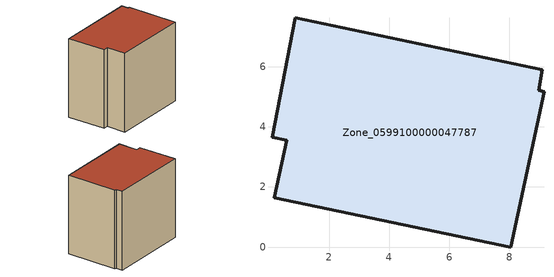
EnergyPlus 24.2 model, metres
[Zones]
Zone_0599100000047787
 floor ground (C_G): 9.15,5.17 8.04,0 0.18,1.64 0.59,3.55 0.1,3.66 0.88,7.62 9.1,5.9 8.97,5.22 z0
 wall outside (C_F): 0.18,1.64 8.04,0 9.15,5.17 8.97,5.22 9.1,5.9 0.88,7.62 0.1,3.66 0.59,3.55 0.18,1.64 z0:8.1
 roof outside (C_R): 8.04,0 9.15,5.17 8.97,5.22 9.1,5.9 0.88,7.62 0.1,3.66 0.59,3.55 0.18,1.64 z8.1
[BUILDING]
Pand.0599100000047787: North Axis=0; Terrain=City; Loads Convergence Tolerance Value=0.04; Temperature Convergence Tolerance Value=0.4; Solar Distribution=FullExterior; Maximum Number of Warmup Days=25; Minimum Number of Warmup Days=1
[Site:Location]
Rotterdam.The.Hague.AP_ZH_NLD Design_Conditions: Latitude=51.96; Longitude=4.45; Time Zone=1; Elevation=-4.5
[SITE:GROUNDTEMPERATURE:BUILDINGSURFACE]
18, 18, 18, 18, 18, 18, 18, 18, 18, 18, 18, 18
[MATERIAL] Thermal Absorptance=0.9; Solar Absorptance=0.7; Visible Absorptance=0.7
Name | Roughness | Thickness | Conductivity | Density | Specific Heat
G.TI.1975-1991 | MediumSmooth | 0.15 | 0.288461 | 540 | 1210
F.TI.1975-1991 | Rough | 0.3 | 0.230769 | 1920 | 840
R.TI.1975-1991 | MediumRough | 0.2 | 0.153846 | 1500 | 1000
[CONSTRUCTION]
C_G: G.TI.1975-1991
C_F: F.TI.1975-1991
C_R: R.TI.1975-1991
[ZONE]
Zone_0599100000047787: Type=1; Multiplier=1; Ceiling Height=Autocalculate; Volume=Autocalculate; Floor Area=autocalculate; Part of Total Floor Area=Yes
[ZONEINFILTRATION:DESIGNFLOWRATE]
Infil_Zone_0599100000047787: Zone or ZoneList or Space or SpaceList=Zone_0599100000047787; Schedule=AlwaysOn; Design Flow Rate Calculation Method=Flow/Area; Flow Rate per Floor Area=0.003; Constant Term Coefficient=1; Temperature Term Coefficient=0; Velocity Term Coefficient=0; Velocity Squared Term Coefficient=0
[HVACTEMPLATE:ZONE:IDEALLOADSAIRSYSTEM]
Zone_0599100000047787: Maximum Heating Supply Air Temperature=50; Minimum Cooling Supply Air Temperature=13; Maximum Heating Supply Air Humidity Ratio=0.0156; Minimum Cooling Supply Air Humidity Ratio=0.0077; Heating Limit=NoLimit; Cooling Limit=NoLimit; Dehumidification Control Type=ConstantSensibleHeatRatio; Cooling Sensible Heat Ratio=0.7; Dehumidification Setpoint=60; Humidification Control Type=None; Humidification Setpoint=30; Outdoor Air Method=None; Outdoor Air Flow Rate per Person=0.00944; Outdoor Air Flow Rate per Zone Floor Area=0; Outdoor Air Flow Rate per Zone=0; Demand Controlled Ventilation Type=None; Outdoor Air Economizer Type=NoEconomizer; Heat Recovery Type=None; Sensible Heat Recovery Effectiveness=0.7; Latent Heat Recovery Effectiveness=0.65
[ZONECONTROL:THERMOSTAT]
ThermostatControl_Zone_0599100000047787: Zone or ZoneList=Zone_0599100000047787; Control Type Schedule=DualSetpointControlType; Control 1=Thermostat_Zone_0599100000047787; Temperature Difference Between Cutout And Setpoint=0
[THERMOSTATSETPOINT:DUALSETPOINT]
Thermostat_Zone_0599100000047787: Heating Setpoint Temperature Schedule=HeatingSetpoint_Zone_0599100000047787; Cooling Setpoint Temperature Schedule=CoolingSetpoint_Zone_0599100000047787
[SCHEDULE:COMPACT]
HeatingSetpoint_Zone_0599100000047787: Through: 12/31, For: AllDays, Until: 24:00, 21
CoolingSetpoint_Zone_0599100000047787: Through: 12/31, For: AllDays, Until: 24:00, 24
DualSetpointControlType: Through: 12/31, For: AllDays, Until: 24:00, 4
AlwaysOn: Through: 12/31, For: AllDays, Until: 24:00, 1
